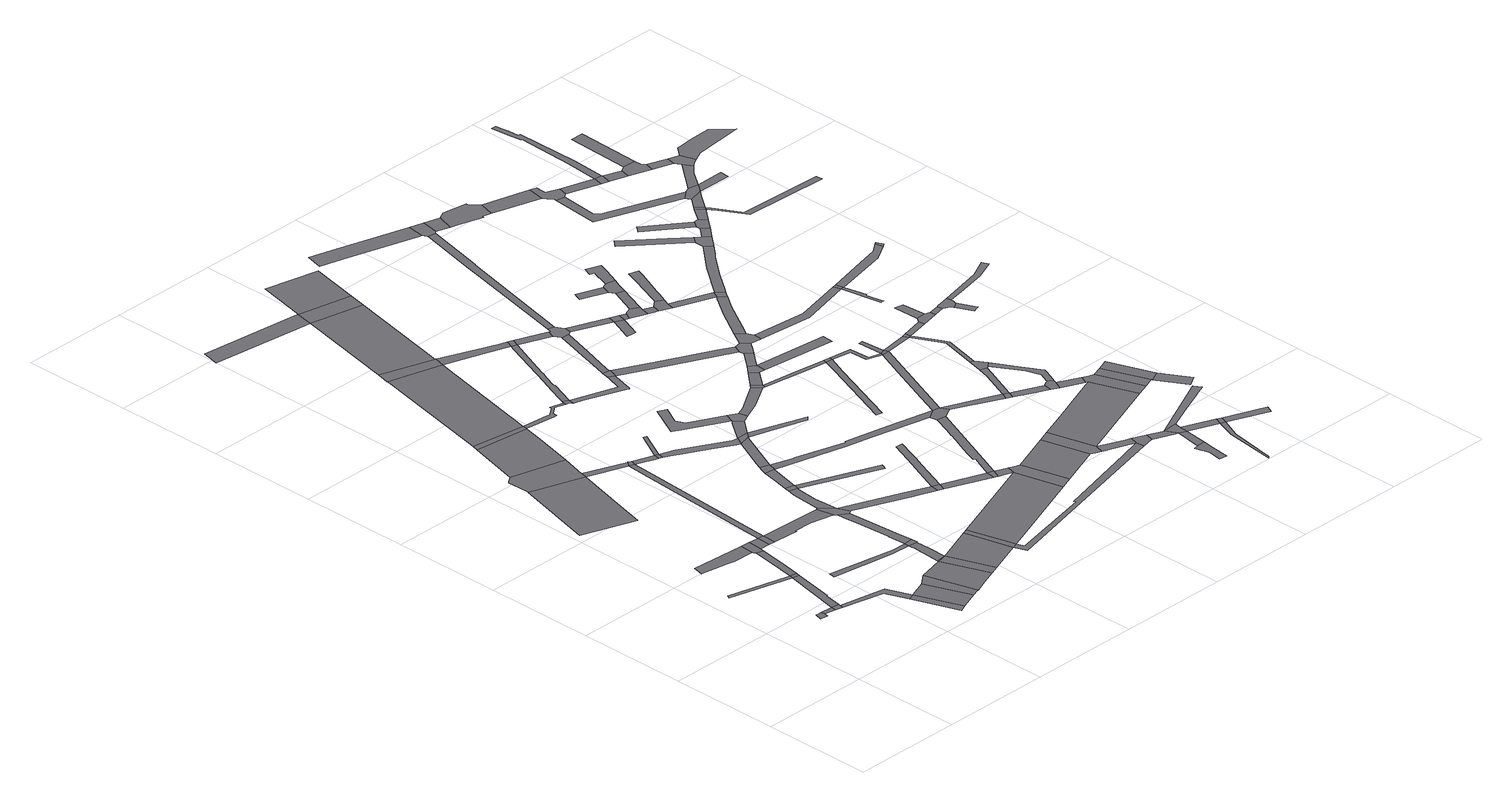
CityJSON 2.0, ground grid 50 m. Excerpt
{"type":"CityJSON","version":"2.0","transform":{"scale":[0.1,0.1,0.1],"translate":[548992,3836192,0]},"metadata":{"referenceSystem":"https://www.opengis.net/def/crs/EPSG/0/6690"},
"CityObjects":{
"road1":{"type":"Road","geometry":[{"type":"MultiSurface","lod":"1","boundaries":[[[0,1,2,3,4,5,6,7]]]}]},
"road2":{"type":"Road","attributes":{"RoadStructureAttribute.sectionType":"1"},"geometry":[{"type":"MultiSurface","lod":"1","boundaries":[[[7,6,8,9]]]}]},
"road3":{"type":"Road","geometry":[{"type":"MultiSurface","lod":"1","boundaries":[[[9,8,10,11,12]]]}]},
"road4":{"type":"Road","attributes":{"RoadStructureAttribute.sectionType":"1"},"geometry":[{"type":"MultiSurface","lod":"1","boundaries":[[[13,14,15,16]]]}]},
"road5":{"type":"Road","attributes":{"RoadStructureAttribute.sectionType":"1"},"geometry":[{"type":"MultiSurface","lod":"1","boundaries":[[[15,9,12,17,18,19]]]}]},
"road6":{"type":"Road","attributes":{"RoadStructureAttribute.sectionType":"1"},"geometry":[{"type":"MultiSurface","lod":"1","boundaries":[[[20,21,22,23,24,25,26,27,28]]]}]},
"road7":{"type":"Road","attributes":{"RoadStructureAttribute.sectionType":"1"},"geometry":[{"type":"MultiSurface","lod":"1","boundaries":[[[29,11,10,30,31,32]]]}]},
"road8":{"type":"Road","geometry":[{"type":"MultiSurface","lod":"1","boundaries":[[[16,15,19,33]]]}]},
"road9":{"type":"Road","attributes":{"RoadStructureAttribute.sectionType":"1"},"geometry":[{"type":"MultiSurface","lod":"1","boundaries":[[[34,35,16,33,36,37]]]}]},
"road10":{"type":"Road","geometry":[{"type":"MultiSurface","lod":"1","boundaries":[[[32,31,38,39]]]}]},
"road11":{"type":"Road","attributes":{"RoadStructureAttribute.sectionType":"1"},"geometry":[{"type":"MultiSurface","lod":"1","boundaries":[[[40,41,42,43,44,45,46]]]}]},
"road12":{"type":"Road","geometry":[{"type":"MultiSurface","lod":"1","boundaries":[[[28,27,47,34,37,48,49]]]}]},
"road13":{"type":"Road","attributes":{"function":"3","RoadStructureAttribute.sectionType":"1"},"geometry":[{"type":"MultiSurface","lod":"1","boundaries":[[[50,51,32,52,53]]]}]},
"road14":{"type":"Road","attributes":{"RoadStructureAttribute.sectionType":"1"},"geometry":[{"type":"MultiSurface","lod":"1","boundaries":[[[54,49,48,55,56,57]]]}]},
"road15":{"type":"Road","geometry":[{"type":"MultiSurface","lod":"1","boundaries":[[[57,56,58,59]]]}]},
"road16":{"type":"Road","attributes":{"function":"3","RoadStructureAttribute.sectionType":"1"},"geometry":[{"type":"MultiSurface","lod":"1","boundaries":[[[60,50,53,61,62]]]}]},
"road17":{"type":"Road","geometry":[{"type":"MultiSurface","lod":"1","boundaries":[[[63,64,65,66,67,68,40,46,69,70,71]]]}]},
"road18":{"type":"Road","attributes":{"RoadStructureAttribute.sectionType":"1"},"geometry":[{"type":"MultiSurface","lod":"1","boundaries":[[[72,73,74,75,76,77,78]]]}]},
"road19":{"type":"Road","geometry":[{"type":"MultiSurface","lod":"1","boundaries":[[[79,60,62,80,81,82]]]}]},
"road20":{"type":"Road","attributes":{"RoadStructureAttribute.sectionType":"1"},"geometry":[{"type":"MultiSurface","lod":"1","boundaries":[[[83,84,57,59,85]]]}]},
"road21":{"type":"Road","attributes":{"RoadStructureAttribute.sectionType":"1"},"geometry":[{"type":"MultiSurface","lod":"1","boundaries":[[[86,63,71,87,88]]]}]},
"road22":{"type":"Road","attributes":{"RoadStructureAttribute.sectionType":"1"},"geometry":[{"type":"MultiSurface","lod":"1","boundaries":[[[89,59,58,90,91,92,93,94,95]]]}]},
"road23":{"type":"Road","attributes":{"RoadStructureAttribute.sectionType":"1"},"geometry":[{"type":"MultiSurface","lod":"1","boundaries":[[[96,97,79]]]}]},
"road24":{"type":"Road","geometry":[{"type":"MultiSurface","lod":"1","boundaries":[[[98,96,79,82,99]]]}]},
"road25":{"type":"Road","attributes":{"RoadStructureAttribute.sectionType":"1"},"geometry":[{"type":"MultiSurface","lod":"1","boundaries":[[[69,46,100,83,101]]]}]},
"road26":{"type":"Road","geometry":[{"type":"MultiSurface","lod":"1","boundaries":[[[102,96,98]]]}]},
"road27":{"type":"Road","attributes":{"RoadStructureAttribute.sectionType":"1"},"geometry":[{"type":"MultiSurface","lod":"1","boundaries":[[[103,104,105,106,107,97,96,102,108,109,110]]]}]},
"road28":{"type":"Road","attributes":{"function":"3","RoadStructureAttribute.sectionType":"1"},"geometry":[{"type":"MultiSurface","lod":"1","boundaries":[[[98,99,111]]]}]},
"road29":{"type":"Road","geometry":[{"type":"MultiSurface","lod":"1","boundaries":[[[112,86,88,113,114,115]]]}]},
"road30":{"type":"Road","geometry":[{"type":"MultiSurface","lod":"1","boundaries":[[[116,117,118,78,77,103,110]]]}]},
"road31":{"type":"Road","geometry":[{"type":"MultiSurface","lod":"1","boundaries":[[[119,101,83,85,120]]]}]},
"road32":{"type":"Road","attributes":{"RoadStructureAttribute.sectionType":"1"},"geometry":[{"type":"MultiSurface","lod":"1","boundaries":[[[121,122,123,124,125,126,127,78,118,128,129,130]]]}]},
"road33":{"type":"Road","attributes":{"function":"3","RoadStructureAttribute.sectionType":"1"},"geometry":[{"type":"MultiSurface","lod":"1","boundaries":[[[131,132,98,111,133]]]}]},
"road34":{"type":"Road","geometry":[{"type":"MultiSurface","lod":"1","boundaries":[[[134,95,94,121,130,135,136]]]}]},
"road35":{"type":"Road","attributes":{"RoadStructureAttribute.sectionType":"1"},"geometry":[{"type":"MultiSurface","lod":"1","boundaries":[[[120,85,137,138,139,140,141]]]}]},
"road36":{"type":"Road","attributes":{"RoadStructureAttribute.sectionType":"1"},"geometry":[{"type":"MultiSurface","lod":"1","boundaries":[[[142,143,134,136,144,145,146]]]}]},
"road37":{"type":"Road","attributes":{"RoadStructureAttribute.sectionType":"1"},"geometry":[{"type":"MultiSurface","lod":"1","boundaries":[[[147,148,149,112,115,150,151,152,153]]]}]},
"road38":{"type":"Road","geometry":[{"type":"MultiSurface","lod":"1","boundaries":[[[141,140,154,155]]]}]},
"road39":{"type":"Road","geometry":[{"type":"MultiSurface","lod":"1","boundaries":[[[156,142,146,157]]]}]},
"road40":{"type":"Road","geometry":[{"type":"MultiSurface","lod":"1","boundaries":[[[158,131,133,159]]]}]},
"road41":{"type":"Road","geometry":[{"type":"MultiSurface","lod":"1","boundaries":[[[160,161,162,163,141,155]]]}]},
"road42":{"type":"Road","attributes":{"RoadStructureAttribute.sectionType":"1"},"geometry":[{"type":"MultiSurface","lod":"1","boundaries":[[[164,165,156,157,166]]]}]},
"road43":{"type":"Road","attributes":{"RoadStructureAttribute.sectionType":"1"},"geometry":[{"type":"MultiSurface","lod":"1","boundaries":[[[167,168,169,170,171,115,114,172,173,174,175,176,177]]]}]},
"road44":{"type":"Road","attributes":{"RoadStructureAttribute.sectionType":"1"},"geometry":[{"type":"MultiSurface","lod":"1","boundaries":[[[178,179,180,181,182]]]}]},
"road45":{"type":"Road","geometry":[{"type":"MultiSurface","lod":"1","boundaries":[[[183,184,164,166,185,186,187]]]}]},
"road46":{"type":"Road","attributes":{"RoadStructureAttribute.sectionType":"1"},"geometry":[{"type":"MultiSurface","lod":"1","boundaries":[[[188,136,135,189,190,191,192,193]]]}]},
"road47":{"type":"Road","attributes":{"RoadStructureAttribute.sectionType":"1"},"geometry":[{"type":"MultiSurface","lod":"1","boundaries":[[[194,195,196,155,154,197,198,199,200,201,202]]]}]},
"road48":{"type":"Road","geometry":[{"type":"MultiSurface","lod":"1","boundaries":[[[203,147,153,204,205]]]}]},
"road49":{"type":"Road","attributes":{"RoadStructureAttribute.sectionType":"1"},"geometry":[{"type":"MultiSurface","lod":"1","boundaries":[[[206,207,208,209,157,146]]]}]},
"road50":{"type":"Road","attributes":{"RoadStructureAttribute.sectionType":"1"},"geometry":[{"type":"MultiSurface","lod":"1","boundaries":[[[210,211,201,212,183,187]]]}]},
"road51":{"type":"Road","geometry":[{"type":"MultiSurface","lod":"1","boundaries":[[[213,177,176,214,215,216]]]}]},
"road52":{"type":"Road","geometry":[{"type":"MultiSurface","lod":"1","boundaries":[[[217,202,201,211]]]}]},
"road53":{"type":"Road","attributes":{"RoadStructureAttribute.sectionType":"1"},"geometry":[{"type":"MultiSurface","lod":"1","boundaries":[[[181,218,219,203,205,220]]]}]},
"road54":{"type":"Road","attributes":{"function":"3","RoadStructureAttribute.sectionType":"1"},"geometry":[{"type":"MultiSurface","lod":"1","boundaries":[[[221,158,159,222,223,224]]]}]},
"road55":{"type":"Road","geometry":[{"type":"MultiSurface","lod":"1","boundaries":[[[193,192,225,226]]]}]},
"road56":{"type":"Road","attributes":{"RoadStructureAttribute.sectionType":"1"},"geometry":[{"type":"MultiSurface","lod":"1","boundaries":[[[227,228,229,230,231,232,233,234,235,236,237]]]}]},
"road57":{"type":"Road","attributes":{"RoadStructureAttribute.sectionType":"1"},"geometry":[{"type":"MultiSurface","lod":"1","boundaries":[[[238,239,240,216,215,241,242,243,244,245,246,247]]]}]},
"road58":{"type":"Road","attributes":{"RoadStructureAttribute.sectionType":"1"},"geometry":[{"type":"MultiSurface","lod":"1","boundaries":[[[248,249,202,217,250]]]}]},
"road59":{"type":"Road","attributes":{"RoadStructureAttribute.sectionType":"1"},"geometry":[{"type":"MultiSurface","lod":"1","boundaries":[[[251,252,253,254,255,256,257,258,213,216,259,260,261,262,263,264,265,266]]]}]},
"road60":{"type":"Road","attributes":{"RoadStructureAttribute.sectionType":"1"},"geometry":[{"type":"MultiSurface","lod":"1","boundaries":[[[267,268,269,270,204,153,271,272,273,251,274]]]}]},
"road61":{"type":"Road","attributes":{"RoadStructureAttribute.sectionType":"1"},"geometry":[{"type":"MultiSurface","lod":"1","boundaries":[[[226,225,275,276]]]}]},
"road62":{"type":"Road","attributes":{"RoadStructureAttribute.sectionType":"1"},"geometry":[{"type":"MultiSurface","lod":"1","boundaries":[[[277,278,279,280,281,282,283,284,285,286,287,288,289,290,291,193,226]]]}]},
"road63":{"type":"Road","geometry":[{"type":"MultiSurface","lod":"1","boundaries":[[[237,236,248,250,292,293]]]}]},
"road64":{"type":"Road","attributes":{"RoadStructureAttribute.sectionType":"1"},"geometry":[{"type":"MultiSurface","lod":"1","boundaries":[[[294,295,296,297,298,217,211]]]}]},
"road65":{"type":"Road","geometry":[{"type":"MultiSurface","lod":"1","boundaries":[[[182,181,220,299,300]]]}]},
"road66":{"type":"Road","attributes":{"RoadStructureAttribute.sectionType":"1"},"geometry":[{"type":"MultiSurface","lod":"1","boundaries":[[[301,302,303,304,305,306,307,308,187,186,309,310,311,312]]]}]},
"road67":{"type":"Road","geometry":[{"type":"MultiSurface","lod":"1","boundaries":[[[313,314,238,247,315,316]]]}]},
"road68":{"type":"Road","attributes":{"RoadStructureAttribute.sectionType":"1"},"geometry":[{"type":"MultiSurface","lod":"1","boundaries":[[[317,318,319,320,321,159,133,322,323]]]}]},
"road69":{"type":"Road","geometry":[{"type":"MultiSurface","lod":"1","boundaries":[[[276,275,324,325]]]}]},
"road70":{"type":"Road","attributes":{"RoadStructureAttribute.sectionType":"1"},"geometry":[{"type":"MultiSurface","lod":"1","boundaries":[[[326,300,299,327]]]}]},
"road71":{"type":"Road","geometry":[{"type":"MultiSurface","lod":"1","boundaries":[[[274,251,266,328]]]}]},
"road72":{"type":"Road","attributes":{"RoadStructureAttribute.sectionType":"1"},"geometry":[{"type":"MultiSurface","lod":"1","boundaries":[[[329,330,325,324,331,221,332]]]}]},
"road73":{"type":"Road","attributes":{"RoadStructureAttribute.sectionType":"1"},"geometry":[{"type":"MultiSurface","lod":"1","boundaries":[[[333,334,335,293,292,336,337]]]}]},
"road74":{"type":"Road","geometry":[{"type":"MultiSurface","lod":"1","boundaries":[[[338,332,221,224,339,340]]]}]},
"road75":{"type":"Road","attributes":{"RoadStructureAttribute.sectionType":"1"},"geometry":[{"type":"MultiSurface","lod":"1","boundaries":[[[341,342,343,313,316,344,345,346]]]}]},
"road76":{"type":"Road","attributes":{"RoadStructureAttribute.sectionType":"1"},"geometry":[{"type":"MultiSurface","lod":"1","boundaries":[[[328,266,347,348]]]}]},
"road77":{"type":"Road","attributes":{"RoadStructureAttribute.sectionType":"1"},"geometry":[{"type":"MultiSurface","lod":"1","boundaries":[[[349,350,351,352,353,354,355,356,357,358,359,276,325,360,361]]]}]},
"road78":{"type":"Road","geometry":[{"type":"MultiSurface","lod":"1","boundaries":[[[362,333,337,363,364]]]}]},
"road79":{"type":"Road","geometry":[{"type":"MultiSurface","lod":"1","boundaries":[[[365,366,367,348,347,368,369,341,346,370,371,372,373,374,375,376]]]}]},
"road80":{"type":"Road","attributes":{"RoadStructureAttribute.sectionType":"1"},"geometry":[{"type":"MultiSurface","lod":"1","boundaries":[[[377,378,379,315,247,380,381,382]]]}]},
"road81":{"type":"Road","attributes":{"RoadStructureAttribute.sectionType":"1"},"geometry":[{"type":"MultiSurface","lod":"1","boundaries":[[[383,340,339,384]]]}]},
"road82":{"type":"Road","attributes":{"RoadStructureAttribute.sectionType":"1"},"geometry":[{"type":"MultiSurface","lod":"1","boundaries":[[[385,362,364,386]]]}]},
"road83":{"type":"Road","geometry":[{"type":"MultiSurface","lod":"1","boundaries":[[[387,388,385,386,389,390]]]}]},
"road84":{"type":"Road","attributes":{"RoadStructureAttribute.sectionType":"1"},"geometry":[{"type":"MultiSurface","lod":"1","boundaries":[[[373,372,391,392]]]}]},
"road85":{"type":"Road","geometry":[{"type":"MultiSurface","lod":"1","boundaries":[[[312,311,349,361,393,394,395]]]}]},
"road86":{"type":"Road","attributes":{"RoadStructureAttribute.sectionType":"1"},"geometry":[{"type":"MultiSurface","lod":"1","boundaries":[[[396,397,364,363,398,399,400]]]}]},
"road87":{"type":"Road","geometry":[{"type":"MultiSurface","lod":"1","boundaries":[[[391,401,402,403,404,405,406,407,408]]]}]},
"road88":{"type":"Road","geometry":[{"type":"MultiSurface","lod":"1","boundaries":[[[409,383,384,410,411,412]]]}]},
"road89":{"type":"Road","attributes":{"RoadStructureAttribute.sectionType":"1"},"geometry":[{"type":"MultiSurface","lod":"1","boundaries":[[[399,413,414,415,416,417,418,419]]]}]},
"road90":{"type":"Road","attributes":{"RoadStructureAttribute.sectionType":"1"},"geometry":[{"type":"MultiSurface","lod":"1","boundaries":[[[420,421,387,390,422,423,424]]]}]},
"road91":{"type":"Road","geometry":[{"type":"MultiSurface","lod":"1","boundaries":[[[392,391,408,425]]]}]},
"road92":{"type":"Road","attributes":{"RoadStructureAttribute.sectionType":"1"},"geometry":[{"type":"MultiSurface","lod":"1","boundaries":[[[425,408,426,427]]]}]},
"road93":{"type":"Road","geometry":[{"type":"MultiSurface","lod":"1","boundaries":[[[428,382,381,429,430,420,424,431,432]]]}]},
"road94":{"type":"Road","attributes":{"RoadStructureAttribute.sectionType":"1"},"geometry":[{"type":"MultiSurface","lod":"1","boundaries":[[[433,434,435,365,376,436,437,438]]]}]},
"road95":{"type":"Road","attributes":{"RoadStructureAttribute.sectionType":"1"},"geometry":[{"type":"MultiSurface","lod":"1","boundaries":[[[439,440,412,411,441,442,317,443]]]}]},
"road96":{"type":"Road","attributes":{"RoadStructureAttribute.sectionType":"1"},"geometry":[{"type":"MultiSurface","lod":"1","boundaries":[[[444,445,446,447,448,449,450,451,452]]]}]},
"road97":{"type":"Road","attributes":{"RoadStructureAttribute.sectionType":"1"},"geometry":[{"type":"MultiSurface","lod":"1","boundaries":[[[453,395,394,454,455,456]]]}]},
"road98":{"type":"Road","geometry":[{"type":"MultiSurface","lod":"1","boundaries":[[[457,458,459,427,426,460,461,462,463]]]}]},
"road99":{"type":"Road","attributes":{"RoadStructureAttribute.sectionType":"1"},"geometry":[{"type":"MultiSurface","lod":"1","boundaries":[[[464,465,466,467,390,389]]]}]},
"road100":{"type":"Road","geometry":[{"type":"MultiSurface","lod":"1","boundaries":[[[400,399,419,468]]]}]},
"road101":{"type":"Road","geometry":[{"type":"MultiSurface","lod":"1","boundaries":[[[469,428,432,470,471,472,473,474]]]}]},
"road102":{"type":"Road","attributes":{"RoadStructureAttribute.sectionType":"1"},"geometry":[{"type":"MultiSurface","lod":"1","boundaries":[[[475,476,477,478,479,312,395]]]}]},
"road103":{"type":"Road","geometry":[{"type":"MultiSurface","lod":"1","boundaries":[[[443,317,323,480,481]]]}]},
"road104":{"type":"Road","attributes":{"RoadStructureAttribute.sectionType":"1"},"geometry":[{"type":"MultiSurface","lod":"1","boundaries":[[[482,461,460,483,484]]]}]},
"road105":{"type":"Road","attributes":{"RoadStructureAttribute.sectionType":"1"},"geometry":[{"type":"MultiSurface","lod":"1","boundaries":[[[485,486,487,488,489]]]}]},
"road106":{"type":"Road","attributes":{"RoadStructureAttribute.sectionType":"1"},"geometry":[{"type":"MultiSurface","lod":"1","boundaries":[[[490,457,463,491,492]]]}]},
"road107":{"type":"Road","geometry":[{"type":"MultiSurface","lod":"1","boundaries":[[[493,494,495,496,497,498,499,500,501,502]]]}]},
"road108":{"type":"Road","geometry":[{"type":"MultiSurface","lod":"1","boundaries":[[[503,504,484,483,505,506,507]]]}]},
"road109":{"type":"Road","attributes":{"RoadStructureAttribute.sectionType":"1"},"geometry":[{"type":"MultiSurface","lod":"1","boundaries":[[[508,509,468,419,510,511,477,512]]]}]},
"road110":{"type":"Road","geometry":[{"type":"MultiSurface","lod":"1","boundaries":[[[456,455,513,514]]]}]},
"road111":{"type":"Road","attributes":{"RoadStructureAttribute.sectionType":"1"},"geometry":[{"type":"MultiSurface","lod":"1","boundaries":[[[515,481,480,516,517,518,519]]]}]},
"road112":{"type":"Road","geometry":[{"type":"MultiSurface","lod":"1","boundaries":[[[520,489,488,521,490,492,522,523,524]]]}]},
"road113":{"type":"Road","attributes":{"function":"3","RoadStructureAttribute.sectionType":"1"},"geometry":[{"type":"MultiSurface","lod":"1","boundaries":[[[525,526,527,528,529,409,412,530]]]}]},
"road114":{"type":"Road","attributes":{"RoadStructureAttribute.sectionType":"1"},"geometry":[{"type":"MultiSurface","lod":"1","boundaries":[[[518,495,494,531]]]}]},
"road115":{"type":"Road","attributes":{"RoadStructureAttribute.sectionType":"1"},"geometry":[{"type":"MultiSurface","lod":"1","boundaries":[[[532,533,534,535,469,474,536,537,538]]]}]},
"road116":{"type":"Road","geometry":[{"type":"MultiSurface","lod":"1","boundaries":[[[539,540,519,518,531,541]]]}]},
"road117":{"type":"Road","attributes":{"RoadStructureAttribute.sectionType":"1"},"geometry":[{"type":"MultiSurface","lod":"1","boundaries":[[[542,514,513,543,544,545,546,547]]]}]},
"road118":{"type":"Road","geometry":[{"type":"MultiSurface","lod":"1","boundaries":[[[548,512,477,476]]]}]},
"road119":{"type":"Road","attributes":{"RoadStructureAttribute.sectionType":"1"},"geometry":[{"type":"MultiSurface","lod":"1","boundaries":[[[549,550,456,514,551,552]]]}]},
"road120":{"type":"Road","geometry":[{"type":"MultiSurface","lod":"1","boundaries":[[[553,554,555,512,548]]]}]},
"road121":{"type":"Road","geometry":[{"type":"MultiSurface","lod":"1","boundaries":[[[452,451,556,433,438,557,558,559]]]}]},
"road122":{"type":"Road","attributes":{"RoadStructureAttribute.sectionType":"1"},"geometry":[{"type":"MultiSurface","lod":"1","boundaries":[[[506,505,532,560]]]}]},
"road123":{"type":"Road","attributes":{"RoadStructureAttribute.sectionType":"1"},"geometry":[{"type":"MultiSurface","lod":"1","boundaries":[[[561,562,563,564,565,566,567,568,569,503,507]]]}]},
"road124":{"type":"Road","geometry":[{"type":"MultiSurface","lod":"1","boundaries":[[[570,571,572,573,574,575,576,520,524]]]}]},
"road125":{"type":"Road","attributes":{"RoadStructureAttribute.sectionType":"1"},"geometry":[{"type":"MultiSurface","lod":"1","boundaries":[[[577,578,579,580,581,582]]]}]},
"road126":{"type":"Road","attributes":{"RoadStructureAttribute.sectionType":"1"},"geometry":[{"type":"MultiSurface","lod":"1","boundaries":[[[559,558,583,584]]]}]},
"road127":{"type":"Road","attributes":{"RoadStructureAttribute.sectionType":"1"},"geometry":[{"type":"MultiSurface","lod":"1","boundaries":[[[585,541,531,586,577,587]]]}]},
"road128":{"type":"Road","geometry":[{"type":"MultiSurface","lod":"1","boundaries":[[[588,589,590,547,546,591,592,593]]]}]},
"road129":{"type":"Road","attributes":{"RoadStructureAttribute.sectionType":"1"},"geometry":[{"type":"MultiSurface","lod":"1","boundaries":[[[594,548,476,595]]]}]},
"road130":{"type":"Road","geometry":[{"type":"MultiSurface","lod":"1","boundaries":[[[596,549,552,597,598,599,600]]]}]},
"road131":{"type":"Road","geometry":[{"type":"MultiSurface","lod":"1","boundaries":[[[560,532,538,601,602,603]]]}]},
"road132":{"type":"Road","attributes":{"RoadStructureAttribute.sectionType":"1"},"geometry":[{"type":"MultiSurface","lod":"1","boundaries":[[[604,605,606,607,472,471,608,609]]]}]},
"road133":{"type":"Road","attributes":{"RoadStructureAttribute.sectionType":"1"},"geometry":[{"type":"MultiSurface","lod":"1","boundaries":[[[610,611,612,613,614,615,599,598,616,617,618,619,620,588,593]]]}]},
"road134":{"type":"Road","attributes":{"RoadStructureAttribute.sectionType":"1"},"geometry":[{"type":"MultiSurface","lod":"1","boundaries":[[[592,591,621,622]]]}]},
"road135":{"type":"Road","geometry":[{"type":"MultiSurface","lod":"1","boundaries":[[[587,577,582,623]]]}]},
"road136":{"type":"Road","attributes":{"RoadStructureAttribute.sectionType":"1"},"geometry":[{"type":"MultiSurface","lod":"1","boundaries":[[[624,625,626,595,627,628,596,600]]]}]},
"road137":{"type":"Road","geometry":[{"type":"MultiSurface","lod":"1","boundaries":[[[629,594,595,626]]]}]},
"road138":{"type":"Road","attributes":{"RoadStructureAttribute.sectionType":"1"},"geometry":[{"type":"MultiSurface","lod":"1","boundaries":[[[630,519,540,631,632,633,634,635]]]}]},
"road139":{"type":"Road","geometry":[{"type":"MultiSurface","lod":"1","boundaries":[[[636,584,583,637,638,639,640,641,642,643,644,645,646]]]}]},
"road140":{"type":"Road","geometry":[{"type":"MultiSurface","lod":"1","boundaries":[[[647,622,621,525,530,648,649]]]}]},
"road141":{"type":"Road","attributes":{"RoadStructureAttribute.sectionType":"1"},"geometry":[{"type":"MultiSurface","lod":"1","boundaries":[[[650,629,626,651]]]}]},
"road142":{"type":"Road","attributes":{"RoadStructureAttribute.sectionType":"1"},"geometry":[{"type":"MultiSurface","lod":"1","boundaries":[[[623,582,652,653]]]}]},
"road143":{"type":"Road","attributes":{"RoadStructureAttribute.sectionType":"1"},"geometry":[{"type":"MultiSurface","lod":"1","boundaries":[[[654,649,648,655]]]}]},
"road144":{"type":"Road","attributes":{"RoadStructureAttribute.sectionType":"1"},"geometry":[{"type":"MultiSurface","lod":"1","boundaries":[[[656,657,658,603,602,659,660,661,662,663,664]]]}]},
"road145":{"type":"Road","geometry":[{"type":"MultiSurface","lod":"1","boundaries":[[[665,654,655,666,667]]]}]},
"road146":{"type":"Road","geometry":[{"type":"MultiSurface","lod":"1","boundaries":[[[668,669,670,671,650,651,672,673]]]}]},
"road147":{"type":"Road","geometry":[{"type":"MultiSurface","lod":"1","boundaries":[[[674,675,676,677,669,668]]]}]},
"road148":{"type":"Road","attributes":{"RoadStructureAttribute.sectionType":"1"},"geometry":[{"type":"MultiSurface","lod":"1","boundaries":[[[667,666,678,679,680]]]}]},
"road149":{"type":"Road","attributes":{"RoadStructureAttribute.sectionType":"1"},"geometry":[{"type":"MultiSurface","lod":"1","boundaries":[[[681,682,683,684,685]]]}]},
"road150":{"type":"Road","geometry":[{"type":"MultiSurface","lod":"1","boundaries":[[[686,687,688,689,690,691,692,609]]]}]},
"road151":{"type":"Road","attributes":{"RoadStructureAttribute.sectionType":"1"},"geometry":[{"type":"MultiSurface","lod":"1","boundaries":[[[693,643,642,694,695]]]}]},
"road152":{"type":"Road","geometry":[{"type":"MultiSurface","lod":"1","boundaries":[[[696,604,609,692]]]}]},
"road153":{"type":"Road","attributes":{"RoadStructureAttribute.sectionType":"1"},"geometry":[{"type":"MultiSurface","lod":"1","boundaries":[[[697,673,672,698,699]]]}]},
"road154":{"type":"Road","geometry":[{"type":"MultiSurface","lod":"1","boundaries":[[[700,701,697,699,702,703,704,705,706,707,708,709]]]}]},
"road155":{"type":"Road","geometry":[{"type":"MultiSurface","lod":"1","boundaries":[[[685,684,656,664,710,711]]]}]},
"road156":{"type":"Road","geometry":[{"type":"MultiSurface","lod":"1","boundaries":[[[712,713,714,715,706,705]]]}]},
"road157":{"type":"Road","geometry":[{"type":"MultiSurface","lod":"1","boundaries":[[[716,717,718,719]]]}]},
"road158":{"type":"Road","geometry":[{"type":"MultiSurface","lod":"1","boundaries":[[[720,721,722,695,694,723,724,725,726,727,728,729]]]}]},
"road159":{"type":"Road","attributes":{"RoadStructureAttribute.sectionType":"1"},"geometry":[{"type":"MultiSurface","lod":"1","boundaries":[[[730,731,711,710,732]]]}]},
"road160":{"type":"Road","attributes":{"RoadStructureAttribute.sectionType":"1"},"geometry":[{"type":"MultiSurface","lod":"1","boundaries":[[[733,734,735,736,696,692,737,738,739,740]]]}]},
"road161":{"type":"Road","geometry":[{"type":"MultiSurface","lod":"1","boundaries":[[[741,719,718,730,732,742]]]}]},
"road162":{"type":"Road","attributes":{"RoadStructureAttribute.sectionType":"1"},"geometry":[{"type":"MultiSurface","lod":"1","boundaries":[[[725,743,744,745,746,747,726]]]}]},
"road163":{"type":"Road","attributes":{"RoadStructureAttribute.sectionType":"1"},"geometry":[{"type":"MultiSurface","lod":"1","boundaries":[[[748,749,729,728,750,751]]]}]},
"road164":{"type":"Road","attributes":{"RoadStructureAttribute.sectionType":"1"},"geometry":[{"type":"MultiSurface","lod":"1","boundaries":[[[752,753,741,742,754]]]}]},
"road165":{"type":"Road","attributes":{"RoadStructureAttribute.sectionType":"1"},"geometry":[{"type":"MultiSurface","lod":"1","boundaries":[[[755,756,757,700,709,758,759,760,761]]]}]},
"road166":{"type":"Road","geometry":[{"type":"MultiSurface","lod":"1","boundaries":[[[762,752,754,763]]]}]},
"road167":{"type":"Road","geometry":[{"type":"MultiSurface","lod":"1","boundaries":[[[751,750,764,765,766]]]}]},
"road168":{"type":"Road","attributes":{"RoadStructureAttribute.sectionType":"1"},"geometry":[{"type":"MultiSurface","lod":"1","boundaries":[[[767,768,769,770,762,763]]]}]},
"road169":{"type":"Road","attributes":{"RoadStructureAttribute.sectionType":"1"},"geometry":[{"type":"MultiSurface","lod":"1","boundaries":[[[765,764,771,772]]]}]},
"road170":{"type":"Road","geometry":[{"type":"MultiSurface","lod":"1","boundaries":[[[773,733,740,774]]]}]},
"road171":{"type":"Road","geometry":[{"type":"MultiSurface","lod":"1","boundaries":[[[775,776,745,744,770,769,777]]]}]},
"road172":{"type":"Road","attributes":{"RoadStructureAttribute.sectionType":"1"},"geometry":[{"type":"MultiSurface","lod":"1","boundaries":[[[778,779,780,781,782,751,766,783,784,785,786,787,788]]]}]},
"road173":{"type":"Road","geometry":[{"type":"MultiSurface","lod":"1","boundaries":[[[789,772,771,790,791,792,793]]]}]},
"road174":{"type":"Road","geometry":[{"type":"MultiSurface","lod":"1","boundaries":[[[794,795,777,769]]]}]},
"road175":{"type":"Road","attributes":{"RoadStructureAttribute.sectionType":"1"},"geometry":[{"type":"MultiSurface","lod":"1","boundaries":[[[796,797,775,777,798,799]]]}]},
"road176":{"type":"Road","attributes":{"RoadStructureAttribute.sectionType":"1"},"geometry":[{"type":"MultiSurface","lod":"1","boundaries":[[[800,801,802,763,754,803,804,805,806,807,808]]]}]},
"road177":{"type":"Road","attributes":{"RoadStructureAttribute.sectionType":"1"},"geometry":[{"type":"MultiSurface","lod":"1","boundaries":[[[809,810,789,793]]]}]},
"road178":{"type":"Road","attributes":{"RoadStructureAttribute.sectionType":"1"},"geometry":[{"type":"MultiSurface","lod":"1","boundaries":[[[791,790,811,812]]]}]},
"road179":{"type":"Road","geometry":[{"type":"MultiSurface","lod":"1","boundaries":[[[812,811,796,799,813,814,815]]]}]},
"road180":{"type":"Road","attributes":{"RoadStructureAttribute.sectionType":"1"},"geometry":[{"type":"MultiSurface","lod":"1","boundaries":[[[816,817,818,819,815,814,820,821]]]}]}
},
"vertices":[
[251,457,0],[237,457,0],[236,450,0],[230,424,0],[235,423,0],[263,419,0],[266,438,0],[267,457,0],
[317,429,0],[322,454,0],
[352,423,0],[356,441,0],[357,448,0],
[103,806,0],[99,793,0],[379,718,0],[383,736,0],
[371,527,0],[375,527,0],[410,713,0],
[166,1044,0],[154,996,0],[158,996,0],[216,987,0],[247,982,0],[278,976,0],[314,969,0],[409,965,0],[412,1028,0],
[565,400,0],[540,380,0],[578,277,0],[609,290,0],
[413,730,0],
[417,951,0],[393,796,0],[425,796,0],[449,943,0],
[657,72,0],[689,84,0],
[135,1915,0],[129,1894,0],[37,1542,0],[275,1458,0],[308,1582,0],[372,1828,0],[374,1833,0],
[413,958,0],[452,961,0],[455,1026,0],
[694,323,0],[612,291,0],[690,85,0],[773,117,0],
[498,1023,0],[452,962,0],[500,960,0],[503,1023,0],
[527,958,0],[529,1022,0],
[745,362,0],[802,128,0],[812,132,0],
[168,2043,0],[140,2024,0],[134,2020,0],[136,1928,0],[138,1928,0],[136,1917,0],[382,1861,0],[381,1861,0],[412,1978,0],
[803,580,0],[500,635,0],[498,620,0],[496,605,0],[778,562,0],[869,559,0],[868,581,0],
[864,392,0],[812,129,0],[876,155,0],[944,181,0],
[550,1768,0],[533,1499,0],[574,1760,0],
[231,2282,0],[460,2163,0],[479,2253,0],
[536,1021,0],[606,954,0],[644,951,0],[645,959,0],[729,957,0],[836,934,0],[821,1011,0],
[902,403,0],[864,399,0],
[910,404,0],[988,197,0],
[543,1770,0],[568,1792,0],
[910,406,0],
[869,557,0],[870,542,0],[870,532,0],[869,493,0],[869,477,0],[910,486,0],[909,532,0],[909,555,0],
[989,198,0],
[237,2310,0],[480,2254,0],[481,2254,0],[484,2275,0],
[913,555,0],[913,558,0],[911,584,0],
[569,1792,0],[584,1786,0],
[846,923,0],[848,894,0],[854,801,0],[864,689,0],[865,664,0],[865,662,0],[868,590,0],[905,665,0],[894,801,0],[887,896,0],
[1088,471,0],[927,411,0],[1143,256,0],
[828,1018,0],[900,907,0],[879,959,0],
[625,1742,0],[635,1738,0],[660,1729,0],[673,1724,0],[680,1751,0],
[845,1187,0],[836,1151,0],[871,1071,0],[882,1167,0],[884,1173,0],
[362,2893,0],[361,2884,0],[247,2355,0],[486,2285,0],[595,2790,0],[600,2811,0],[603,2825,0],
[688,1718,0],[695,1745,0],
[850,1210,0],[890,1199,0],
[1111,480,0],[1167,265,0],
[762,1873,0],[763,1874,0],[755,1877,0],[748,1879,0],
[879,1344,0],[863,1270,0],[924,1339,0],
[660,2301,0],[657,2288,0],[619,2261,0],[604,2263,0],[516,2272,0],[619,2238,0],[633,2238,0],[637,2259,0],[673,2285,0],[718,2271,0],[721,2284,0],
[21,3555,0],[4,3476,0],[451,3421,0],[475,3418,0],[488,3498,0],
[896,1392,0],[887,1372,0],[924,1340,0],[925,1339,0],[936,1375,0],
[1169,843,0],[1154,806,0],[1159,804,0],[1160,804,0],[1250,768,0],[1257,808,0],
[985,1608,0],[972,1611,0],[764,1720,0],[718,1705,0],[764,1680,0],[866,1625,0],[959,1575,0],[975,1566,0],[995,1606,0],
[375,2952,0],[617,2875,0],[614,2876,0],
[1231,1032,0],[1236,1046,0],[1241,1059,0],[892,1198,0],
[1027,1578,0],[1031,1582,0],[907,1417,0],
[725,2295,0],[737,2265,0],[744,2253,0],[751,2282,0],
[1052,1608,0],
[471,3398,0],[468,3384,0],[718,3365,0],
[1554,647,0],[1173,267,0],[1174,268,0],[1610,433,0],
[1275,758,0],[1290,795,0],
[942,1834,0],[922,1875,0],[965,1957,0],[946,1967,0],[928,1976,0],[859,1840,0],[854,1831,0],[859,1829,0],[882,1816,0],[1076,1716,0],[1091,1757,0],
[981,2298,0],[977,2283,0],[957,2214,0],[785,2242,0],[972,2173,0],[977,2171,0],[979,2177,0],[999,2247,0],[1007,2275,0],[1009,2279,0],
[1076,1708,0],[1067,1703,0],[1107,1677,0],
[890,2729,0],[880,2703,0],[809,2515,0],[805,2504,0],[788,2462,0],[759,2384,0],[735,2321,0],[733,2317,0],[795,2400,0],[795,2401,0],[793,2412,0],[812,2461,0],[826,2496,0],[829,2505,0],[889,2654,0],[914,2718,0],
[868,2775,0],[849,2783,0],[807,2799,0],[619,2874,0],[794,2761,0],[803,2758,0],[875,2735,0],[903,2762,0],
[1473,679,0],[1481,722,0],
[1328,896,0],[1348,947,0],[1348,948,0],[1368,1000,0],[1370,1004,0],[1390,1059,0],[1391,1061,0],[1401,1088,0],[1402,1089,0],[1409,1108,0],[1411,1113,0],[1395,1114,0],[1378,1115,0],[1360,1069,0],[1339,1016,0],
[1147,1695,0],[1136,1733,0],
[1037,1580,0],[1123,1554,0],[1184,1536,0],[1286,1505,0],[1304,1522,0],
[735,3445,0],[491,3497,0],
[1625,1214,0],[1579,1224,0],[1477,1245,0],[1353,1270,0],[1269,1287,0],[1266,1280,0],[1046,1343,0],[1038,1345,0],[1246,1259,0],[1367,1232,0],[1630,1173,0],[1677,1204,0],
[990,2329,0],[986,2316,0],[1025,2322,0],[1021,2324,0],
[2047,456,0],[1945,429,0],[1558,328,0],[1561,315,0],[1181,231,0],[1164,199,0],[2053,418,0],
[1492,672,0],[1508,711,0],
[540,3725,0],[784,3672,0],
[928,2753,0],
[1514,708,0],[1513,709,0],[1527,658,0],[1565,688,0],
[1308,1835,0],[1259,1802,0],[1176,1750,0],[1226,1731,0],[1340,1800,0],
[1592,677,0],[1669,455,0],[1613,669,0],
[1076,2630,0],[1033,2481,0],[1002,2372,0],[1027,2345,0],[1069,2487,0],[1111,2628,0],
[1057,2663,0],[1070,2698,0],
[1637,1141,0],[1606,1060,0],[1590,1019,0],[1589,1017,0],[1576,983,0],[1547,910,0],[1533,875,0],[1532,872,0],[1516,830,0],[1526,827,0],[1519,812,0],[1533,773,0],[1678,1134,0],
[1324,1853,0],[1353,1798,0],[1354,1814,0],
[1085,2717,0],[1080,2697,0],[1080,2695,0],[1058,2661,0],[1074,2633,0],[1115,2630,0],[1124,2635,0],[1128,2637,0],[1135,2670,0],[1132,2675,0],[1120,2699,0],[1114,2710,0],
[1426,2127,0],[1234,2220,0],[1066,2302,0],[1148,2212,0],[1475,2055,0],[1493,2094,0],
[1806,742,0],[1862,529,0],
[1383,1919,0],[1415,1891,0],
[1418,1957,0],[1401,1940,0],[1444,1888,0],[1450,1936,0],
[1303,2567,0],[1312,2602,0],
[1718,1155,0],[1727,1159,0],[1709,1196,0],
[1533,1790,0],[1355,1814,0],[1551,1770,0],[1654,1756,0],[1656,1773,0],
[1302,2564,0],[1288,2528,0],[1260,2460,0],[1257,2452,0],[1281,2452,0],[1304,2452,0],[1336,2537,0],[1341,2550,0],
[1863,764,0],[1883,520,0],[1908,510,0],[1919,551,0],
[1628,1686,0],[1499,1339,0],[1498,1337,0],[1512,1334,0],[1526,1332,0],[1649,1662,0],[1684,1754,0],
[1481,2036,0],[1477,2030,0],[1466,1957,0],[1485,1981,0],[1509,2011,0],
[1351,2587,0],
[1362,2542,0],[1379,2576,0],
[1522,2099,0],[1480,2036,0],[1488,2047,0],[1534,2042,0],[1554,2068,0],
[1269,3539,0],[1204,3258,0],[1192,3203,0],[1241,3258,0],[1242,3260,0],[1306,3534,0],
[2029,506,0],[1946,539,0],[2021,466,0],[2041,458,0],[2057,494,0],
[933,3739,0],[833,3768,0],[832,3769,0],[813,3690,0],[911,3662,0],[918,3660,0],[1247,3566,0],[1257,3563,0],[1268,3642,0],
[1901,1114,0],[1900,1078,0],[1940,1059,0],[1955,1091,0],
[1415,2589,0],[1391,2581,0],[1381,2577,0],[1436,2514,0],[1446,2552,0],[1448,2558,0],[1452,2569,0],
[1784,1850,0],[1785,1850,0],[1786,1875,0],[1787,1900,0],
[1686,1769,0],
[1561,2165,0],[1579,2065,0],[1607,2062,0],[1609,2102,0],[1607,2107,0],[1595,2135,0],
[1819,1476,0],[1882,1636,0],[1845,1635,0],[1794,1504,0],[1715,1302,0],
[2107,431,0],[2118,469,0],
[1491,2534,0],[1482,2497,0],[1492,2534,0],
[1347,2820,0],[1340,2801,0],[1333,2782,0],[1449,2739,0],[1463,2779,0],
[1462,2712,0],[1482,2648,0],[1500,2698,0],
[2229,216,0],[2236,270,0],[2198,269,0],[2175,263,0],[2184,231,0],[2185,228,0],[2189,215,0],[2194,199,0],[2185,136,0],[2219,132,0],
[1526,2560,0],[1525,2559,0],[1538,2475,0],[1547,2511,0],[1559,2541,0],
[1795,1662,0],[1789,1755,0],[1774,1739,0],[1777,1657,0],[1852,1648,0],
[1965,1047,0],[1980,1079,0],
[2184,442,0],[2110,430,0],[2204,392,0],[2217,388,0],[2188,441,0],
[1487,2790,0],[1450,2738,0],[1516,2741,0],[1517,2744,0],[1533,2782,0],
[2253,912,0],[2239,907,0],[2228,903,0],[2086,849,0],[1988,812,0],[2330,707,0],
[2249,375,0],
[1715,2408,0],[1706,2396,0],[1653,2318,0],[1644,2303,0],[1604,2150,0],[1703,2317,0],[1746,2377,0],
[2255,437,0],[2257,445,0],[2252,416,0],
[2061,1043,0],[2006,1028,0],[2009,1027,0],[2054,1005,0],[2111,979,0],[2118,1018,0],
[1872,1655,0],
[2025,1281,0],[2011,1227,0],[2029,1201,0],[2056,1270,0],
[1864,1763,0],[1855,1763,0],[1846,1762,0],
[1268,3541,0],[1306,3537,0],[1317,3544,0],[1333,3624,0],
[1732,2439,0],
[1576,2582,0],[1586,2607,0],[1637,2733,0],[1649,2764,0],[1606,2778,0],[1595,2749,0],[1549,2622,0],[1544,2610,0],[1531,2573,0],
[1561,2855,0],[1579,2900,0],[1513,2924,0],[1498,2885,0],[1518,2877,0],[1516,2873,0],[1490,2798,0],
[2381,322,0],[2351,233,0],[2323,5,0],[2331,13,0],[2365,223,0],[2403,314,0],
[1380,3526,0],[1403,3603,0],
[2259,412,0],[2253,373,0],[2395,357,0],
[2146,1033,0],[2142,1031,0],[2132,1026,0],[2143,963,0],[2161,1001,0],[2169,1019,0],
[2002,1677,0],[2015,1652,0],
[2043,1352,0],[2062,1274,0],[2066,1277,0],[2089,1297,0],[2060,1347,0],
[1758,2396,0],[1765,2405,0],[1737,2437,0],
[2087,2132,0],[1983,2106,0],[1859,2077,0],[1611,2101,0],[1856,2038,0],[2095,2098,0],
[2173,1028,0],[2196,1083,0],[2201,1096,0],[2203,1099,0],[2201,1101,0],[2139,1210,0],[2122,1187,0],[2147,1146,0],[2161,1096,0],[2165,1081,0],[2148,1039,0],
[2243,916,0],[2261,955,0],
[2416,348,0],
[2099,1515,0],[2083,1546,0],[2027,1657,0],[2073,1536,0],[2084,1515,0],
[2023,1682,0],
[2513,597,0],[2369,493,0],[2474,538,0],[2477,540,0],[2532,563,0],[2535,565,0],
[1438,3621,0],[1411,3517,0],[1449,3506,0],[1524,3484,0],[1526,3494,0],[1546,3488,0],[1565,3483,0],[1586,3555,0],[1583,3558,0],[1552,3599,0],[1549,3603,0],
[2290,942,0],[2387,728,0],[2309,934,0],
[2126,1707,0],[2131,1680,0],
[2586,241,0],[2599,274,0],
[2358,952,0],[2436,747,0],
[1958,2712,0],[1848,2588,0],[1742,2445,0],[1777,2419,0],[1846,2517,0],[1919,2607,0],[1933,2622,0],[1947,2638,0],[1989,2686,0],
[2410,972,0],[2438,743,0],[2488,767,0],
[2184,1732,0],[2140,1729,0],[2137,1724,0],[2132,1716,0],[2211,1698,0],[2207,1723,0],
[2177,1840,0],[2156,1844,0],[2136,1847,0],[2136,1842,0],
[2513,613,0],[2516,610,0],[2562,638,0],
[1907,2852,0],[1747,2991,0],[1720,2960,0],[1957,2755,0],[1982,2787,0],
[2132,1915,0],[2138,1916,0],[2145,1916,0],[2144,1917,0],[2129,1995,0],[2136,1998,0],[2113,2100,0],
[1777,3504,0],[1785,3419,0],[1799,3498,0],
[2104,2136,0],
[2258,1734,0],[2236,1703,0],[2262,1709,0],
[2330,1751,0],[2268,1737,0],[2275,1703,0],[2290,1696,0],[2293,1695,0],[2300,1682,0],[2329,1703,0],[2330,1707,0],[2332,1719,0],[2333,1729,0],
[2036,2741,0],[2006,2766,0],
[2336,1607,0],[2352,1612,0],[2368,1618,0],[2367,1620,0],
[1885,3003,0],[1861,2971,0],[2045,2834,0],[2069,2866,0],
[1827,3442,0],[1828,3458,0],[1829,3490,0],[1797,3402,0],[1814,3381,0],[1813,3367,0],[1854,3362,0],[1860,3366,0],[1875,3377,0],[1886,3418,0],
[2047,2813,0],[2037,2800,0],[2077,2789,0],
[2435,2237,0],[2389,2205,0],[2364,2199,0],[2295,2182,0],[2295,2141,0],[2367,2158,0],[2369,2159,0],[2444,2204,0],
[2091,2867,0],[2116,2836,0],
[1796,3151,0],[2171,3016,0],[2209,3047,0],[1859,3172,0],[1840,3194,0],
[2033,3372,0],[1900,3413,0],[2026,3329,0],[2035,3372,0],
[2137,2931,0],[2115,2900,0],[2169,2900,0],
[2620,1842,0],[2606,1835,0],[2534,1798,0],[2404,1743,0],[2543,1775,0],[2570,1786,0],[2634,1813,0],
[2147,2944,0],[2177,2910,0],
[2061,3318,0],[2071,3366,0],[2071,3368,0],
[2181,2916,0],[2231,2983,0],[2250,3008,0],[2183,2990,0],
[2143,3293,0],[2152,3338,0],
[2445,2244,0],[2459,2214,0],
[2236,3059,0],[2233,3057,0],[2280,3048,0],
[2035,3929,0],[2043,3849,0],[2049,3784,0],[2056,3784,0],[2046,3524,0],[2080,3524,0],[2077,3816,0],[2067,3816,0],[2064,3868,0],[2061,3896,0],[2056,3928,0],
[2181,3354,0],[2244,3260,0],[2254,3303,0],[2240,3322,0],[2240,3351,0],
[2411,3009,0],[2410,3049,0],
[2349,3201,0],[2346,3196,0],[2336,3124,0],[2375,3161,0],
[2256,2774,0],[2196,2877,0],[2188,2892,0],[2172,2895,0],[2182,2879,0],[2187,2871,0],[2261,2747,0],[2649,2730,0],[2646,2758,0],
[2249,3643,0],[2189,3645,0],
[2334,3232,0],[2343,3272,0],
[2391,3176,0],[2416,3188,0],[2393,3255,0],
[2614,3312,0],[2511,3307,0],[2470,3304,0],[2429,3300,0],[2462,3210,0],[2693,3235,0]
]}
